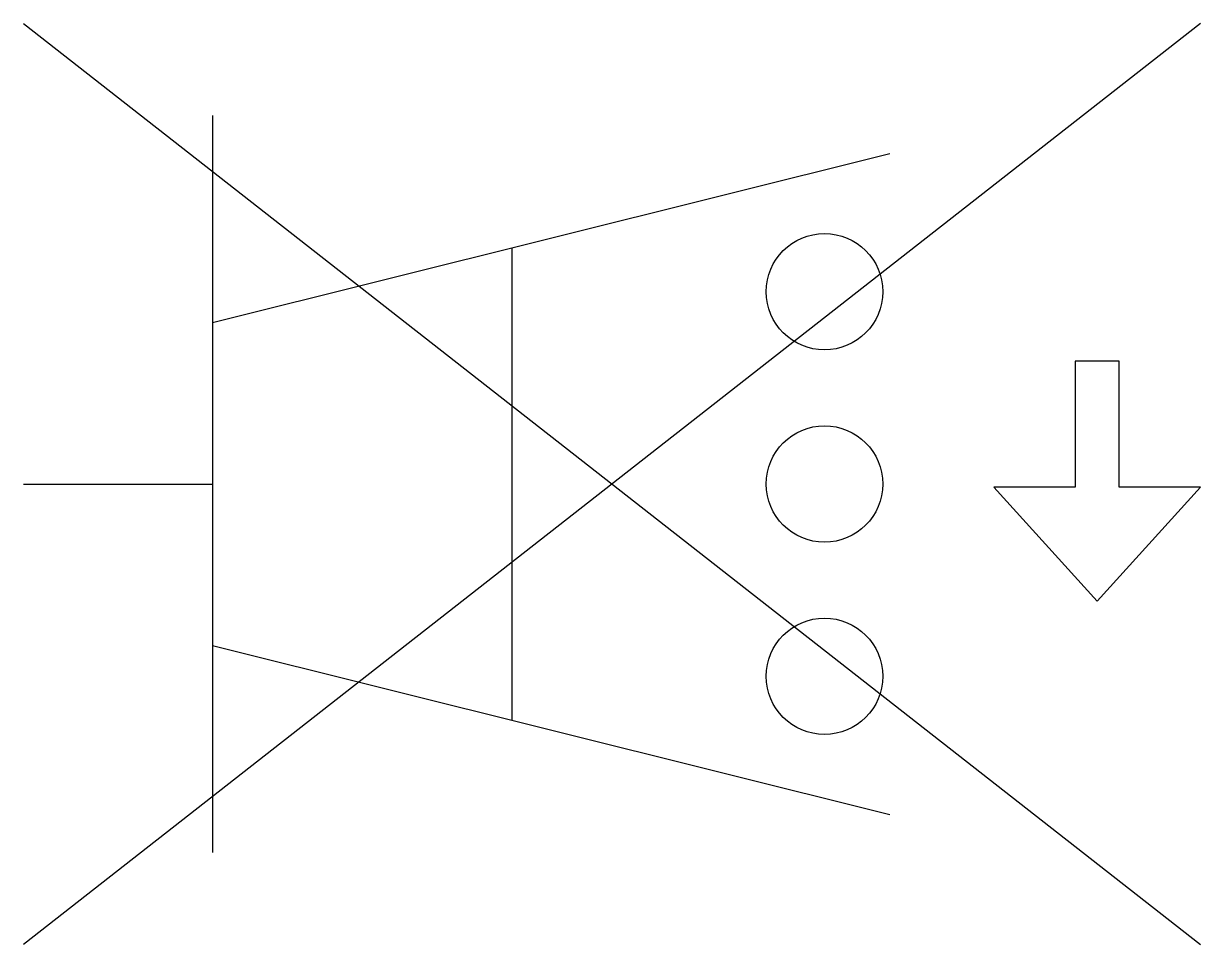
# Model space of a CAD drawing. Header units: metres. Extents: x 0 to 9.34, y -3.66 to 3.66.
import ezdxf

# ---------------------------------------------------------------- set-up
doc = ezdxf.new("R2010")
doc.units = ezdxf.units.M

msp = doc.modelspace()

# ---------------------------------------------------------------- linework, layer by layer
for p, q in [((9.3388, 3.6553), (0, -3.6553)), ((0, 3.6553), (9.3388, -3.6553)), ((1.5, 2.9243), (1.5, -2.9243)), ((1.5, 1.2825), (6.8744, 2.6225)), ((3.8744, 1.8745), (3.8744, -1.8745)), ((0, 0), (1.5, 0)), ((1.5, -1.2825), (6.8744, -2.6225))]:
    msp.add_line(p, q)
msp.add_lwpolyline([(8.6942, 0.975), (8.3437, 0.975), (8.3437, -0.025), (7.6991, -0.025), (8.519, -0.9303), (9.3388, -0.025), (8.6942, -0.025)], close=True)
for centre in [(6.3554, 1.5266), (6.3554, 0), (6.3554, -1.5266)]:
    msp.add_circle(centre, 0.462)

doc.saveas('drawing.dxf')
